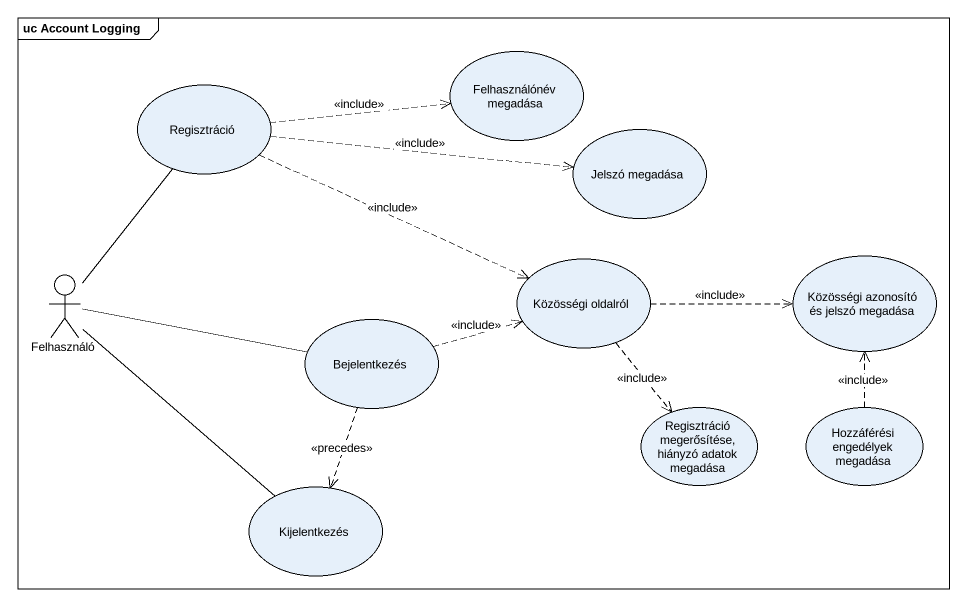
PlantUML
@startuml
mainframe uc Account Logging
usecase "Felhasználónév megadása" as Felhasználónév_megadása
usecase Regisztráció
usecase "Jelszó megadása" as Jelszó_megadása
usecase "Közösségi oldalról" as Közösségi_oldalról
usecase "Közösségi azonosító és jelszó megadása" as Közösségi_azonosító_és
actor Felhasználó
usecase Bejelentkezés
usecase "Regisztráció megerősítése, hiányzó adatok megadása" as Regisztráció_megerősítése
usecase "Hozzáférési engedélyek megadása" as Hozzáférési_engedélyek
usecase Kijelentkezés
Regisztráció .right.> Felhasználónév_megadása : <<include>>
Regisztráció .right.> Jelszó_megadása : <<include>>
Regisztráció .right.> Közösségi_oldalról : <<include>>
Közösségi_oldalról .right.> Közösségi_azonosító_és : <<include>>
Közösségi_oldalról ..> Regisztráció_megerősítése : <<include>>
Felhasználó -up- Regisztráció
Felhasználó -right- Bejelentkezés
Felhasználó -- Kijelentkezés
Bejelentkezés .right.> Közösségi_oldalról : <<include>>
Bejelentkezés ..> Kijelentkezés : <<precedes>>
Hozzáférési_engedélyek .up.> Közösségi_azonosító_és : <<include>>
@enduml
